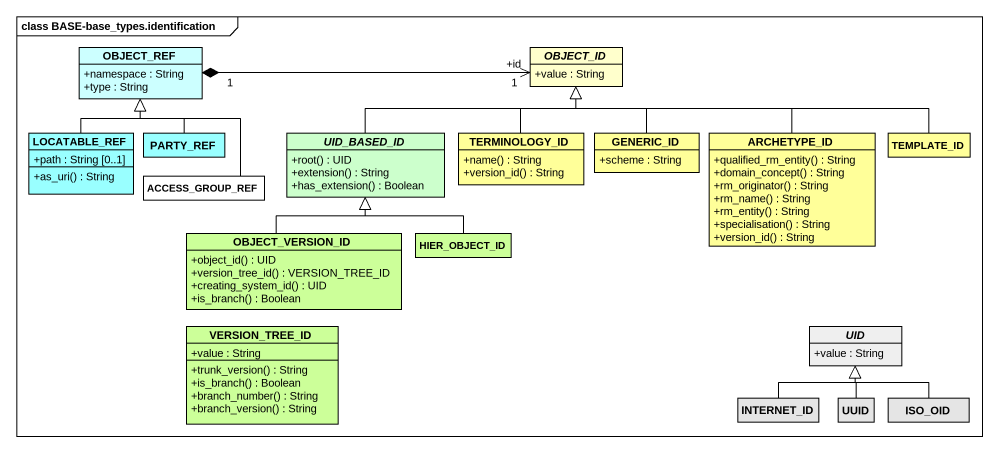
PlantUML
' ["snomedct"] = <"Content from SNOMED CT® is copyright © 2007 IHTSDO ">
@startuml
mainframe class BASE-base_types.identification
hide circle
hide empty members
skinparam classAttributeIconSize 0
class OBJECT_REF #CCFFFF {
  +namespace : String
  +type : String
}
abstract class OBJECT_ID #FFFFCC {
  +value : String
}
class LOCATABLE_REF #99FFFF {
  +path : String [0..1]
  +as_uri() : String
}
class PARTY_REF #99FFFF
abstract class UID_BASED_ID #CCFFCC {
  +root() : UID
  +extension() : String
  +has_extension() : Boolean
}
class TERMINOLOGY_ID #FFFF99 {
  +name() : String
  +version_id() : String
}
class GENERIC_ID #FFFF99 {
  +scheme : String
}
class ARCHETYPE_ID #FFFF99 {
  +qualified_rm_entity() : String
  +domain_concept() : String
  +rm_originator() : String
  +rm_name() : String
  +rm_entity() : String
  +specialisation() : String
  +version_id() : String
}
class TEMPLATE_ID #FFFF99
class ACCESS_GROUP_REF
class OBJECT_VERSION_ID #CCFF99 {
  +object_id() : UID
  +version_tree_id() : VERSION_TREE_ID
  +creating_system_id() : UID
  +is_branch() : Boolean
}
class HIER_OBJECT_ID #CCFF99
class VERSION_TREE_ID #CCFF99 {
  +value : String
  +trunk_version() : String
  +is_branch() : Boolean
  +branch_number() : String
  +branch_version() : String
}
abstract class UID #EFEFEF {
  +value : String
}
class INTERNET_ID #E5E5E5
class UUID #E5E5E5
class ISO_OID #E5E5E5
OBJECT_REF "1" *-right-> "+id\n1" OBJECT_ID
LOCATABLE_REF -up-|> OBJECT_REF
PARTY_REF -up-|> OBJECT_REF
UID_BASED_ID -right-|> OBJECT_ID
TERMINOLOGY_ID -up-|> OBJECT_ID
GENERIC_ID -up-|> OBJECT_ID
ARCHETYPE_ID -left-|> OBJECT_ID
TEMPLATE_ID -left-|> OBJECT_ID
ACCESS_GROUP_REF -up-|> OBJECT_REF
OBJECT_VERSION_ID -up-|> UID_BASED_ID
HIER_OBJECT_ID -up-|> UID_BASED_ID
INTERNET_ID -up-|> UID
UUID -up-|> UID
ISO_OID -up-|> UID
@enduml
